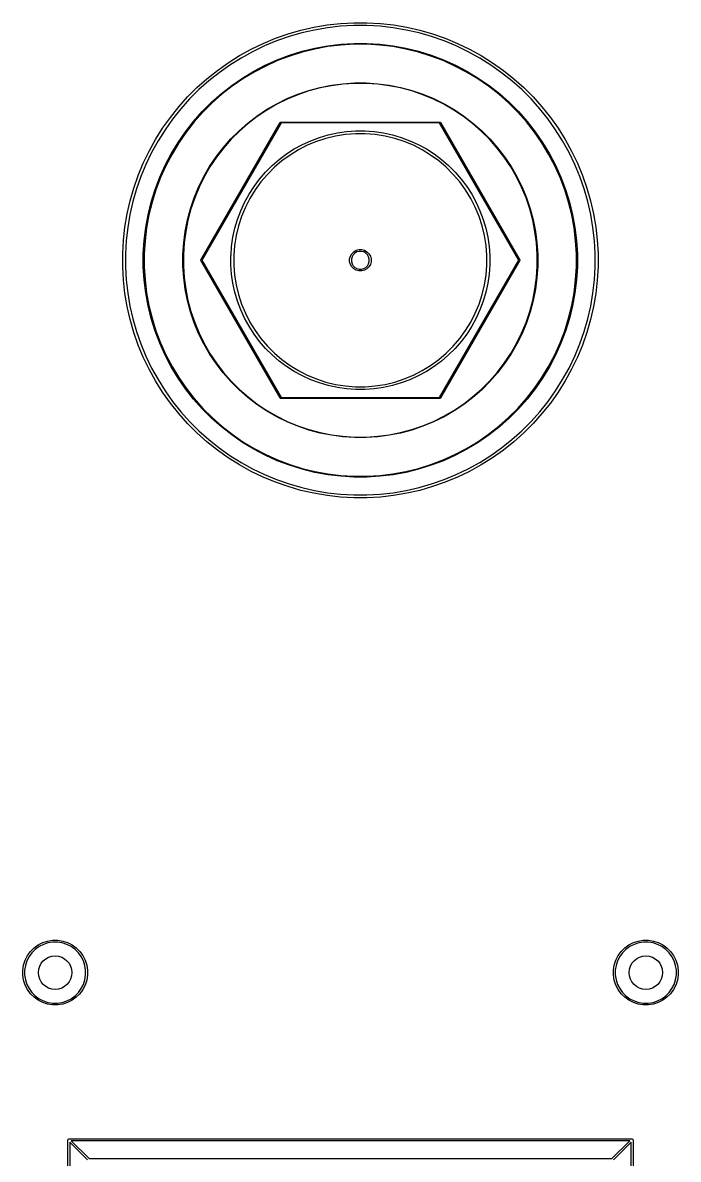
# Model space of a CAD drawing. Header units: inches. Extents: x 0.78 to 7.64, y -5.36 to -1.05.
# Drawn here: x 2.081 to 3.392, y -3.334 to -1.06 of the extents above; entities that cross this region are included whole.
import ezdxf

# ---------------------------------------------------------------- set-up
doc = ezdxf.new("R2010")
doc.units = ezdxf.units.IN
doc.header["$MEASUREMENT"] = 0
doc.layers.add('BLACK', color=250, linetype='CONTINUOUS')

msp = doc.modelspace()

# ---------------------------------------------------------------- linework, layer by layer
at = {"layer": 'BLACK', "linetype": 'CONTINUOUS'}
for p, q in [((2.6632, -1.0692), (2.6895, -1.0647)), ((2.6895, -1.0647), (2.7159, -1.0617)), ((2.7164, -1.0674), (2.6902, -1.0704)), ((2.7159, -1.0617), (2.7426, -1.0602)), ((2.7427, -1.0659), (2.7164, -1.0674)), ((2.7426, -1.0602), (2.7692, -1.0602)), ((2.7691, -1.0659), (2.7427, -1.0659)), ((2.7954, -1.0674), (2.7691, -1.0659)), ((2.7692, -1.0602), (2.7959, -1.0617)), ((2.8216, -1.0704), (2.7954, -1.0674)), ((2.7959, -1.0617), (2.8224, -1.0647)), ((2.8224, -1.0647), (2.8487, -1.0692)), ((2.5617, -1.1015), (2.5864, -1.0913)), ((2.5864, -1.0913), (2.6115, -1.0825)), ((2.6133, -1.0879), (2.5884, -1.0966)), ((2.6115, -1.0825), (2.6372, -1.0751)), ((2.6386, -1.0806), (2.6133, -1.0879)), ((2.6372, -1.0751), (2.6632, -1.0692)), ((2.6643, -1.0748), (2.6386, -1.0806)), ((2.6902, -1.0704), (2.6643, -1.0748)), ((2.8475, -1.0748), (2.8216, -1.0704)), ((2.8732, -1.0806), (2.8475, -1.0748)), ((2.8487, -1.0692), (2.8746, -1.0751)), ((2.8985, -1.0879), (2.8732, -1.0806)), ((2.8746, -1.0751), (2.9003, -1.0825)), ((2.9234, -1.0966), (2.8985, -1.0879)), ((2.9003, -1.0825), (2.9254, -1.0913)), ((2.9254, -1.0913), (2.9501, -1.1015)), ((2.5144, -1.126), (2.5377, -1.1131)), ((2.5377, -1.1131), (2.5617, -1.1015)), ((2.5641, -1.1067), (2.5403, -1.1182)), ((2.5884, -1.0966), (2.5641, -1.1067)), ((2.6393, -1.1173), (2.6648, -1.111)), ((2.6652, -1.1128), (2.6398, -1.119)), ((2.6648, -1.111), (2.6906, -1.1063)), ((2.6909, -1.1081), (2.6652, -1.1128)), ((2.6906, -1.1063), (2.7166, -1.1032)), ((2.7168, -1.1049), (2.6909, -1.1081)), ((2.7166, -1.1032), (2.7428, -1.1016)), ((2.7428, -1.1033), (2.7168, -1.1049)), ((2.7428, -1.1016), (2.769, -1.1016)), ((2.769, -1.1033), (2.7428, -1.1033)), ((2.769, -1.1016), (2.7952, -1.1032)), ((2.795, -1.1049), (2.769, -1.1033)), ((2.8209, -1.1081), (2.795, -1.1049)), ((2.7952, -1.1032), (2.8212, -1.1063)), ((2.8466, -1.1128), (2.8209, -1.1081)), ((2.8212, -1.1063), (2.847, -1.111)), ((2.872, -1.119), (2.8466, -1.1128)), ((2.847, -1.111), (2.8725, -1.1173)), ((2.9477, -1.1067), (2.9234, -1.0966)), ((2.9715, -1.1182), (2.9477, -1.1067)), ((2.9501, -1.1015), (2.9741, -1.1131)), ((2.9741, -1.1131), (2.9974, -1.126)), ((2.4918, -1.1402), (2.5144, -1.126)), ((2.5173, -1.1309), (2.495, -1.1449)), ((2.5403, -1.1182), (2.5173, -1.1309)), ((2.5659, -1.1452), (2.5898, -1.1344)), ((2.5905, -1.1361), (2.5667, -1.1468)), ((2.5898, -1.1344), (2.6143, -1.1251)), ((2.6149, -1.1268), (2.5905, -1.1361)), ((2.6143, -1.1251), (2.6393, -1.1173)), ((2.6398, -1.119), (2.6149, -1.1268)), ((2.8969, -1.1268), (2.872, -1.119)), ((2.8725, -1.1173), (2.8975, -1.1251)), ((2.9213, -1.1361), (2.8969, -1.1268)), ((2.8975, -1.1251), (2.922, -1.1344)), ((2.9451, -1.1468), (2.9213, -1.1361)), ((2.922, -1.1344), (2.9459, -1.1452)), ((2.9945, -1.1309), (2.9715, -1.1182)), ((3.0168, -1.1449), (2.9945, -1.1309)), ((2.9974, -1.126), (3.02, -1.1402)), ((2.4492, -1.1722), (2.47, -1.1556)), ((2.47, -1.1556), (2.4918, -1.1402)), ((2.495, -1.1449), (2.4735, -1.1602)), ((2.5202, -1.1709), (2.5427, -1.1574)), ((2.5435, -1.1589), (2.5212, -1.1724)), ((2.5427, -1.1574), (2.5659, -1.1452)), ((2.5667, -1.1468), (2.5435, -1.1589)), ((2.9683, -1.1589), (2.9451, -1.1468)), ((2.9459, -1.1452), (2.9691, -1.1574)), ((2.9906, -1.1724), (2.9683, -1.1589)), ((2.9691, -1.1574), (2.9916, -1.1709)), ((3.0383, -1.1602), (3.0168, -1.1449)), ((3.02, -1.1402), (3.0418, -1.1556)), ((3.0418, -1.1556), (3.0626, -1.1722)), ((2.4293, -1.19), (2.4492, -1.1722)), ((2.4529, -1.1766), (2.4332, -1.1941)), ((2.4735, -1.1602), (2.4529, -1.1766)), ((2.4987, -1.1858), (2.5202, -1.1709)), ((2.5212, -1.1724), (2.4997, -1.1872)), ((2.6981, -1.1853), (2.7211, -1.1822)), ((2.7211, -1.1822), (2.7443, -1.1807)), ((2.7443, -1.1817), (2.7212, -1.1832)), ((2.7443, -1.1807), (2.7675, -1.1807)), ((2.7675, -1.1817), (2.7443, -1.1817)), ((2.7675, -1.1807), (2.7907, -1.1822)), ((2.7906, -1.1832), (2.7675, -1.1817)), ((2.7907, -1.1822), (2.8137, -1.1853)), ((3.0121, -1.1872), (2.9906, -1.1724)), ((2.9916, -1.1709), (3.0132, -1.1858)), ((3.0589, -1.1766), (3.0383, -1.1602)), ((3.0786, -1.1941), (3.0589, -1.1766)), ((3.0626, -1.1722), (3.0825, -1.19)), ((2.4105, -1.2088), (2.4293, -1.19)), ((2.4332, -1.1941), (2.4146, -1.2128)), ((2.4584, -1.2194), (2.478, -1.202)), ((2.4792, -1.2034), (2.4596, -1.2207)), ((2.478, -1.202), (2.4987, -1.1858)), ((2.4997, -1.1872), (2.4792, -1.2034)), ((2.6094, -1.2121), (2.6309, -1.2033)), ((2.6312, -1.2042), (2.6098, -1.2131)), ((2.6309, -1.2033), (2.6529, -1.1958)), ((2.6532, -1.1967), (2.6312, -1.2042)), ((2.6529, -1.1958), (2.6753, -1.1898)), ((2.6755, -1.1907), (2.6532, -1.1967)), ((2.6753, -1.1898), (2.6981, -1.1853)), ((2.6983, -1.1862), (2.6755, -1.1907)), ((2.7212, -1.1832), (2.6983, -1.1862)), ((2.8136, -1.1862), (2.7906, -1.1832)), ((2.8363, -1.1907), (2.8136, -1.1862)), ((2.8137, -1.1853), (2.8365, -1.1898)), ((2.8586, -1.1967), (2.8363, -1.1907)), ((2.8365, -1.1898), (2.8589, -1.1958)), ((2.8806, -1.2042), (2.8586, -1.1967)), ((2.8589, -1.1958), (2.8809, -1.2033)), ((2.902, -1.2131), (2.8806, -1.2042)), ((2.8809, -1.2033), (2.9024, -1.2121)), ((3.0327, -1.2034), (3.0121, -1.1872)), ((3.0132, -1.1858), (3.0338, -1.202)), ((3.0522, -1.2207), (3.0327, -1.2034)), ((3.0338, -1.202), (3.0534, -1.2194)), ((3.0972, -1.2128), (3.0786, -1.1941)), ((3.0825, -1.19), (3.1014, -1.2088)), ((2.3927, -1.2287), (2.4105, -1.2088)), ((2.4146, -1.2128), (2.3971, -1.2324)), ((2.4399, -1.2379), (2.4584, -1.2194)), ((2.4596, -1.2207), (2.4411, -1.2391)), ((2.5685, -1.234), (2.5886, -1.2224)), ((2.5891, -1.2233), (2.569, -1.2349)), ((2.5886, -1.2224), (2.6094, -1.2121)), ((2.6098, -1.2131), (2.5891, -1.2233)), ((2.9227, -1.2233), (2.902, -1.2131)), ((2.9024, -1.2121), (2.9232, -1.2224)), ((2.9428, -1.2349), (2.9227, -1.2233)), ((2.9232, -1.2224), (2.9433, -1.234)), ((3.0707, -1.2391), (3.0522, -1.2207)), ((3.0534, -1.2194), (3.072, -1.2379)), ((3.1148, -1.2324), (3.0972, -1.2128)), ((3.1014, -1.2088), (3.1191, -1.2287)), ((2.3606, -1.2713), (2.3761, -1.2496)), ((2.3761, -1.2496), (2.3927, -1.2287)), ((2.3971, -1.2324), (2.3806, -1.253)), ((2.4225, -1.2575), (2.4399, -1.2379)), ((2.4411, -1.2391), (2.4238, -1.2587)), ((2.5307, -1.2611), (2.5492, -1.2469)), ((2.5497, -1.2477), (2.5314, -1.2618)), ((2.5492, -1.2469), (2.5685, -1.234)), ((2.569, -1.2349), (2.5497, -1.2477)), ((2.9621, -1.2477), (2.9428, -1.2349)), ((2.9433, -1.234), (2.9626, -1.2469)), ((2.9804, -1.2618), (2.9621, -1.2477)), ((2.9626, -1.2469), (2.9811, -1.2611)), ((3.088, -1.2587), (3.0707, -1.2391)), ((3.072, -1.2379), (3.0893, -1.2575)), ((3.1312, -1.253), (3.1148, -1.2324)), ((3.1191, -1.2287), (3.1358, -1.2496)), ((3.1358, -1.2496), (3.1512, -1.2713)), ((2.3464, -1.2939), (2.3606, -1.2713)), ((2.3806, -1.253), (2.3654, -1.2745)), ((2.4063, -1.2782), (2.4225, -1.2575)), ((2.4238, -1.2587), (2.4077, -1.2792)), ((2.4368, -1.5349), (2.5959, -1.2594)), ((2.5974, -1.2608), (2.4388, -1.5354)), ((2.5133, -1.2764), (2.5307, -1.2611)), ((2.5314, -1.2618), (2.514, -1.2771)), ((2.5959, -1.2594), (2.5962, -1.2591)), ((2.5962, -1.2591), (2.5963, -1.259)), ((2.5963, -1.259), (2.5964, -1.2589)), ((2.5964, -1.2589), (2.5968, -1.2589)), ((2.5968, -1.2589), (2.915, -1.2589)), ((2.9144, -1.2608), (2.5974, -1.2608)), ((3.073, -1.5354), (2.9144, -1.2608)), ((2.915, -1.2589), (2.9154, -1.2589)), ((2.9154, -1.2589), (2.9155, -1.259)), ((2.9155, -1.259), (2.9156, -1.2591)), ((2.9156, -1.2591), (2.9159, -1.2594)), ((2.9159, -1.2594), (3.075, -1.5349)), ((2.9978, -1.2771), (2.9804, -1.2618)), ((2.9811, -1.2611), (2.9985, -1.2764)), ((3.1041, -1.2792), (3.088, -1.2587)), ((3.0893, -1.2575), (3.1055, -1.2782)), ((3.1464, -1.2745), (3.1312, -1.253)), ((3.1512, -1.2713), (3.1654, -1.2939)), ((2.3335, -1.3172), (2.3464, -1.2939)), ((2.3654, -1.2745), (2.3514, -1.2968)), ((2.3914, -1.2998), (2.4063, -1.2782)), ((2.4077, -1.2792), (2.3929, -1.3007)), ((2.4815, -1.3103), (2.4969, -1.2928)), ((2.4976, -1.2935), (2.4823, -1.3109)), ((2.4969, -1.2928), (2.5133, -1.2764)), ((2.514, -1.2771), (2.4976, -1.2935)), ((2.6568, -1.2963), (2.6742, -1.2898)), ((2.6872, -1.2918), (2.6683, -1.2979)), ((2.6742, -1.2898), (2.6919, -1.2846)), ((2.7065, -1.2871), (2.6872, -1.2918)), ((2.6919, -1.2846), (2.7099, -1.2807)), ((2.7262, -1.284), (2.7065, -1.2871)), ((2.7099, -1.2807), (2.7282, -1.2781)), ((2.746, -1.2825), (2.7262, -1.284)), ((2.7282, -1.2781), (2.7467, -1.2767)), ((2.7658, -1.2825), (2.746, -1.2825)), ((2.7467, -1.2767), (2.7651, -1.2767)), ((2.7651, -1.2767), (2.7836, -1.2781)), ((2.7857, -1.284), (2.7658, -1.2825)), ((2.7836, -1.2781), (2.8019, -1.2807)), ((2.8053, -1.2871), (2.7857, -1.284)), ((2.8019, -1.2807), (2.8199, -1.2846)), ((2.8246, -1.2918), (2.8053, -1.2871)), ((2.8199, -1.2846), (2.8377, -1.2898)), ((2.8435, -1.2979), (2.8246, -1.2918)), ((2.8377, -1.2898), (2.855, -1.2963)), ((3.0142, -1.2935), (2.9978, -1.2771)), ((2.9985, -1.2764), (3.0149, -1.2928)), ((3.0295, -1.3109), (3.0142, -1.2935)), ((3.0149, -1.2928), (3.0303, -1.3103)), ((3.1189, -1.3007), (3.1041, -1.2792)), ((3.1055, -1.2782), (3.1204, -1.2998)), ((3.1604, -1.2968), (3.1464, -1.2745)), ((3.1654, -1.2939), (3.1783, -1.3172)), ((2.322, -1.3413), (2.3335, -1.3172)), ((2.3514, -1.2968), (2.3386, -1.3199)), ((2.3778, -1.3222), (2.3914, -1.2998)), ((2.3929, -1.3007), (2.3794, -1.3231)), ((2.4674, -1.3287), (2.4815, -1.3103)), ((2.4823, -1.3109), (2.4682, -1.3293)), ((2.6083, -1.3228), (2.6238, -1.3128)), ((2.6322, -1.3146), (2.6153, -1.3249)), ((2.6238, -1.3128), (2.64, -1.304)), ((2.6499, -1.3055), (2.6322, -1.3146)), ((2.64, -1.304), (2.6568, -1.2963)), ((2.6683, -1.2979), (2.6499, -1.3055)), ((2.8619, -1.3055), (2.8435, -1.2979)), ((2.855, -1.2963), (2.8718, -1.304)), ((2.8796, -1.3146), (2.8619, -1.3055)), ((2.8718, -1.304), (2.888, -1.3128)), ((2.8965, -1.3249), (2.8796, -1.3146)), ((2.888, -1.3128), (2.9035, -1.3228)), ((3.0436, -1.3293), (3.0295, -1.3109)), ((3.0303, -1.3103), (3.0444, -1.3287)), ((3.1324, -1.3231), (3.1189, -1.3007)), ((3.1204, -1.2998), (3.134, -1.3222)), ((3.1732, -1.3199), (3.1604, -1.2968)), ((3.1783, -1.3172), (3.1898, -1.3413)), ((2.3118, -1.3659), (2.322, -1.3413)), ((2.3386, -1.3199), (2.3272, -1.3436)), ((2.3657, -1.3454), (2.3778, -1.3222)), ((2.3794, -1.3231), (2.3672, -1.3462)), ((2.4545, -1.348), (2.4674, -1.3287)), ((2.4682, -1.3293), (2.4553, -1.3485)), ((2.5795, -1.346), (2.5935, -1.3339)), ((2.5992, -1.3366), (2.5841, -1.3495)), ((2.5935, -1.3339), (2.6083, -1.3228)), ((2.6153, -1.3249), (2.5992, -1.3366)), ((2.9126, -1.3366), (2.8965, -1.3249)), ((2.9035, -1.3228), (2.9183, -1.3339)), ((2.9277, -1.3495), (2.9126, -1.3366)), ((2.9183, -1.3339), (2.9323, -1.346)), ((3.0565, -1.3485), (3.0436, -1.3293)), ((3.0444, -1.3287), (3.0573, -1.348)), ((3.1446, -1.3462), (3.1324, -1.3231)), ((3.134, -1.3222), (3.1462, -1.3454)), ((3.1846, -1.3436), (3.1732, -1.3199)), ((3.1898, -1.3413), (3.2, -1.3659)), ((2.3272, -1.3436), (2.3171, -1.3679)), ((2.3549, -1.3693), (2.3657, -1.3454)), ((2.3672, -1.3462), (2.3565, -1.37)), ((2.4429, -1.3681), (2.4545, -1.348)), ((2.4553, -1.3485), (2.4438, -1.3686)), ((2.5543, -1.373), (2.5664, -1.359)), ((2.57, -1.3636), (2.5571, -1.3787)), ((2.5664, -1.359), (2.5795, -1.346)), ((2.5841, -1.3495), (2.57, -1.3636)), ((2.9418, -1.3636), (2.9277, -1.3495)), ((2.9323, -1.346), (2.9454, -1.359)), ((2.9547, -1.3787), (2.9418, -1.3636)), ((2.9454, -1.359), (2.9575, -1.373)), ((3.068, -1.3686), (3.0565, -1.3485)), ((3.0573, -1.348), (3.0689, -1.3681)), ((3.1553, -1.37), (3.1446, -1.3462)), ((3.1462, -1.3454), (3.1569, -1.3693)), ((3.1947, -1.3679), (3.1846, -1.3436)), ((2.303, -1.3911), (2.3118, -1.3659)), ((2.3171, -1.3679), (2.3084, -1.3928)), ((2.3456, -1.3938), (2.3549, -1.3693)), ((2.3565, -1.37), (2.3473, -1.3944)), ((2.4326, -1.389), (2.4429, -1.3681)), ((2.4438, -1.3686), (2.4335, -1.3894)), ((2.5433, -1.3878), (2.5543, -1.373)), ((2.5571, -1.3787), (2.5454, -1.3948)), ((2.9664, -1.3948), (2.9547, -1.3787)), ((2.9575, -1.373), (2.9685, -1.3878)), ((3.0783, -1.3894), (3.068, -1.3686)), ((3.0689, -1.3681), (3.0792, -1.389)), ((3.1645, -1.3944), (3.1553, -1.37)), ((3.1569, -1.3693), (3.1662, -1.3938)), ((3.2034, -1.3928), (3.1947, -1.3679)), ((3.2, -1.3659), (3.2088, -1.3911)), ((2.2956, -1.4167), (2.303, -1.3911)), ((2.3084, -1.3928), (2.3011, -1.4181)), ((2.3378, -1.4189), (2.3456, -1.3938)), ((2.3473, -1.3944), (2.3395, -1.4194)), ((2.4237, -1.4104), (2.4326, -1.389)), ((2.4335, -1.3894), (2.4247, -1.4108)), ((2.5244, -1.4196), (2.5333, -1.4033)), ((2.5333, -1.4033), (2.5433, -1.3878)), ((2.5454, -1.3948), (2.535, -1.4117)), ((2.9768, -1.4117), (2.9664, -1.3948)), ((2.9685, -1.3878), (2.9785, -1.4033)), ((2.9785, -1.4033), (2.9874, -1.4196)), ((3.0872, -1.4108), (3.0783, -1.3894)), ((3.0792, -1.389), (3.0881, -1.4104)), ((3.1723, -1.4194), (3.1645, -1.3944)), ((3.1662, -1.3938), (3.174, -1.4189)), ((3.2107, -1.4181), (3.2034, -1.3928)), ((3.2088, -1.3911), (3.2162, -1.4167)), ((2.2896, -1.4427), (2.2956, -1.4167)), ((2.3011, -1.4181), (2.2953, -1.4438)), ((2.3315, -1.4443), (2.3378, -1.4189)), ((2.3395, -1.4194), (2.3333, -1.4447)), ((2.4103, -1.4548), (2.4163, -1.4324)), ((2.4163, -1.4324), (2.4237, -1.4104)), ((2.4247, -1.4108), (2.4172, -1.4327)), ((2.5168, -1.4364), (2.5244, -1.4196)), ((2.526, -1.4295), (2.5184, -1.4478)), ((2.535, -1.4117), (2.526, -1.4295)), ((2.9858, -1.4295), (2.9768, -1.4117)), ((2.9934, -1.4478), (2.9858, -1.4295)), ((2.9874, -1.4196), (2.9951, -1.4364)), ((3.0946, -1.4327), (3.0872, -1.4108)), ((3.0881, -1.4104), (3.0955, -1.4324)), ((3.0955, -1.4324), (3.1016, -1.4548)), ((3.1786, -1.4447), (3.1723, -1.4194)), ((3.174, -1.4189), (3.1803, -1.4443)), ((3.2166, -1.4438), (3.2107, -1.4181)), ((3.2162, -1.4167), (3.2222, -1.4427)), ((2.2852, -1.469), (2.2896, -1.4427)), ((2.2953, -1.4438), (2.2908, -1.4698)), ((2.3268, -1.4701), (2.3315, -1.4443)), ((2.3333, -1.4447), (2.3285, -1.4704)), ((2.4057, -1.4776), (2.4103, -1.4548)), ((2.4112, -1.4551), (2.4067, -1.4778)), ((2.4172, -1.4327), (2.4112, -1.4551)), ((2.5051, -1.4714), (2.5103, -1.4537)), ((2.5103, -1.4537), (2.5168, -1.4364)), ((2.5184, -1.4478), (2.5123, -1.4667)), ((2.9995, -1.4667), (2.9934, -1.4478)), ((2.9951, -1.4364), (3.0015, -1.4537)), ((3.0015, -1.4537), (3.0067, -1.4714)), ((3.1006, -1.4551), (3.0946, -1.4327)), ((3.1051, -1.4778), (3.1006, -1.4551)), ((3.1016, -1.4548), (3.1061, -1.4776)), ((3.1833, -1.4704), (3.1786, -1.4447)), ((3.1803, -1.4443), (3.185, -1.4701)), ((3.221, -1.4698), (3.2166, -1.4438)), ((3.2222, -1.4427), (3.2266, -1.469)), ((2.2822, -1.4955), (2.2852, -1.469)), ((2.2908, -1.4698), (2.2879, -1.496)), ((2.3236, -1.4962), (2.3268, -1.4701)), ((2.3285, -1.4704), (2.3254, -1.4963)), ((2.4027, -1.5006), (2.4057, -1.4776)), ((2.4067, -1.4778), (2.4037, -1.5007)), ((2.5012, -1.4895), (2.5051, -1.4714)), ((2.5123, -1.4667), (2.5076, -1.486)), ((3.0042, -1.486), (2.9995, -1.4667)), ((3.0067, -1.4714), (3.0107, -1.4895)), ((3.1081, -1.5007), (3.1051, -1.4778)), ((3.1061, -1.4776), (3.1091, -1.5006)), ((3.1864, -1.4963), (3.1833, -1.4704)), ((3.185, -1.4701), (3.1882, -1.4962)), ((3.2239, -1.496), (3.221, -1.4698)), ((3.2266, -1.469), (3.2296, -1.4955)), ((2.2807, -1.5221), (2.2822, -1.4955)), ((2.2879, -1.496), (2.2864, -1.5223)), ((2.322, -1.5223), (2.3236, -1.4962)), ((2.3254, -1.4963), (2.3238, -1.5224)), ((2.4012, -1.5238), (2.4027, -1.5006)), ((2.4985, -1.5078), (2.5012, -1.4895)), ((2.5076, -1.486), (2.5045, -1.5057)), ((3.0073, -1.5057), (3.0042, -1.486)), ((3.0107, -1.4895), (3.0133, -1.5078)), ((3.1091, -1.5006), (3.1106, -1.5238)), ((3.188, -1.5224), (3.1864, -1.4963)), ((3.1882, -1.4962), (3.1898, -1.5223)), ((3.2254, -1.5223), (3.2239, -1.496)), ((3.2296, -1.4955), (3.2311, -1.5221)), ((2.2807, -1.5223), (2.2807, -1.5221)), ((2.2807, -1.5488), (2.2807, -1.5223)), ((2.2864, -1.5223), (2.2864, -1.5486)), ((2.322, -1.5224), (2.322, -1.5223)), ((2.322, -1.5485), (2.322, -1.5224)), ((2.3238, -1.5224), (2.3238, -1.5485)), ((2.4037, -1.5007), (2.4022, -1.5239)), ((2.4973, -1.5255), (2.4985, -1.5078)), ((2.5045, -1.5057), (2.503, -1.5255)), ((2.7359, -1.5271), (2.7387, -1.5223)), ((2.7387, -1.5223), (2.7427, -1.5183)), ((2.745, -1.5213), (2.7417, -1.5246)), ((2.7427, -1.5183), (2.7476, -1.5154)), ((2.7491, -1.5189), (2.745, -1.5213)), ((2.7476, -1.5154), (2.7531, -1.514)), ((2.7536, -1.5177), (2.7491, -1.5189)), ((2.7531, -1.514), (2.7587, -1.514)), ((2.7582, -1.5177), (2.7536, -1.5177)), ((2.7627, -1.5189), (2.7582, -1.5177)), ((2.7587, -1.514), (2.7642, -1.5154)), ((2.7668, -1.5213), (2.7627, -1.5189)), ((2.7642, -1.5154), (2.7691, -1.5183)), ((2.7701, -1.5246), (2.7668, -1.5213)), ((2.7691, -1.5183), (2.7731, -1.5223)), ((2.7731, -1.5223), (2.7759, -1.5271)), ((3.0089, -1.5255), (3.0073, -1.5057)), ((3.0133, -1.5078), (3.0146, -1.5262)), ((3.1096, -1.5239), (3.1081, -1.5007)), ((3.188, -1.5485), (3.188, -1.5224)), ((3.1898, -1.5223), (3.1898, -1.5485)), ((3.2254, -1.5486), (3.2254, -1.5223)), ((3.2311, -1.5221), (3.2311, -1.5488)), ((2.4012, -1.5239), (2.4012, -1.5238)), ((2.4012, -1.547), (2.4012, -1.5239)), ((2.4022, -1.5239), (2.4022, -1.547)), ((2.4367, -1.5353), (2.4368, -1.5349)), ((2.4367, -1.5354), (2.4367, -1.5353)), ((2.4367, -1.5356), (2.4367, -1.5354)), ((2.4368, -1.5359), (2.4367, -1.5356)), ((2.5959, -1.8115), (2.4368, -1.5359)), ((2.4388, -1.5354), (2.5974, -1.81)), ((2.4972, -1.5262), (2.4973, -1.5255)), ((2.4972, -1.5447), (2.4972, -1.5262)), ((2.4985, -1.5631), (2.4972, -1.5447)), ((2.503, -1.5255), (2.503, -1.5454)), ((2.503, -1.5454), (2.5045, -1.5652)), ((2.7344, -1.5326), (2.7359, -1.5271)), ((2.7344, -1.5331), (2.7344, -1.5326)), ((2.7344, -1.5383), (2.7344, -1.5331)), ((2.7359, -1.5437), (2.7344, -1.5383)), ((2.7387, -1.5486), (2.7359, -1.5437)), ((2.7394, -1.5286), (2.7382, -1.5331)), ((2.7382, -1.5331), (2.7382, -1.5378)), ((2.7382, -1.5378), (2.7394, -1.5423)), ((2.7417, -1.5246), (2.7394, -1.5286)), ((2.7394, -1.5423), (2.7417, -1.5463)), ((2.7724, -1.5286), (2.7701, -1.5246)), ((2.7701, -1.5463), (2.7724, -1.5423)), ((2.7736, -1.5331), (2.7724, -1.5286)), ((2.7724, -1.5423), (2.7736, -1.5378)), ((2.7759, -1.5437), (2.7731, -1.5486)), ((2.7736, -1.5378), (2.7736, -1.5331)), ((2.7759, -1.5271), (2.7774, -1.5326)), ((2.7774, -1.5383), (2.7759, -1.5437)), ((2.7774, -1.5326), (2.7774, -1.5383)), ((2.9144, -1.81), (3.073, -1.5354)), ((3.075, -1.5359), (2.9159, -1.8115)), ((3.0073, -1.5652), (3.0089, -1.5454)), ((3.0089, -1.5454), (3.0089, -1.5255)), ((3.0146, -1.5447), (3.0133, -1.5631)), ((3.0146, -1.5262), (3.0146, -1.5447)), ((3.075, -1.5349), (3.0751, -1.5353)), ((3.0751, -1.5356), (3.075, -1.5359)), ((3.0751, -1.5353), (3.0751, -1.5354)), ((3.0751, -1.5354), (3.0751, -1.5356)), ((3.1096, -1.547), (3.1096, -1.5239)), ((3.1106, -1.5238), (3.1106, -1.547)), ((2.2822, -1.5754), (2.2807, -1.5488)), ((2.2864, -1.5486), (2.2879, -1.5749)), ((2.3236, -1.5747), (2.322, -1.5485)), ((2.3238, -1.5485), (2.3254, -1.5746)), ((2.4027, -1.5702), (2.4012, -1.547)), ((2.4022, -1.547), (2.4037, -1.5701)), ((2.5012, -1.5814), (2.4985, -1.5631)), ((2.5045, -1.5652), (2.5076, -1.5848)), ((2.7427, -1.5526), (2.7387, -1.5486)), ((2.7417, -1.5463), (2.745, -1.5496)), ((2.7476, -1.5554), (2.7427, -1.5526)), ((2.745, -1.5496), (2.7491, -1.5519)), ((2.7531, -1.5569), (2.7476, -1.5554)), ((2.7491, -1.5519), (2.7536, -1.5531)), ((2.7587, -1.5569), (2.7531, -1.5569)), ((2.7536, -1.5531), (2.7582, -1.5531)), ((2.7582, -1.5531), (2.7627, -1.5519)), ((2.7642, -1.5554), (2.7587, -1.5569)), ((2.7627, -1.5519), (2.7668, -1.5496)), ((2.7691, -1.5526), (2.7642, -1.5554)), ((2.7668, -1.5496), (2.7701, -1.5463)), ((2.7731, -1.5486), (2.7691, -1.5526)), ((3.0042, -1.5848), (3.0073, -1.5652)), ((3.0133, -1.5631), (3.0107, -1.5814)), ((3.1081, -1.5701), (3.1096, -1.547)), ((3.1106, -1.547), (3.1091, -1.5702)), ((3.1864, -1.5746), (3.188, -1.5485)), ((3.1898, -1.5485), (3.1882, -1.5747)), ((3.2239, -1.5749), (3.2254, -1.5486)), ((3.2311, -1.5488), (3.2296, -1.5754)), ((2.2852, -1.6019), (2.2822, -1.5754)), ((2.2879, -1.5749), (2.2908, -1.6011)), ((2.3268, -1.6007), (2.3236, -1.5747)), ((2.3254, -1.5746), (2.3285, -1.6005)), ((2.4057, -1.5932), (2.4027, -1.5702)), ((2.4037, -1.5701), (2.4067, -1.5931)), ((2.5051, -1.5995), (2.5012, -1.5814)), ((2.5076, -1.5848), (2.5123, -1.6041)), ((2.9995, -1.6041), (3.0042, -1.5848)), ((3.0107, -1.5814), (3.0067, -1.5995)), ((3.1051, -1.5931), (3.1081, -1.5701)), ((3.1091, -1.5702), (3.1061, -1.5932)), ((3.1833, -1.6005), (3.1864, -1.5746)), ((3.1882, -1.5747), (3.185, -1.6007)), ((3.221, -1.6011), (3.2239, -1.5749)), ((3.2296, -1.5754), (3.2266, -1.6019)), ((2.2896, -1.6282), (2.2852, -1.6019)), ((2.2908, -1.6011), (2.2953, -1.6271)), ((2.3315, -1.6265), (2.3268, -1.6007)), ((2.3285, -1.6005), (2.3333, -1.6262)), ((2.4103, -1.616), (2.4057, -1.5932)), ((2.4067, -1.5931), (2.4112, -1.6158)), ((2.5103, -1.6172), (2.5051, -1.5995)), ((2.5123, -1.6041), (2.5184, -1.6231)), ((2.9934, -1.6231), (2.9995, -1.6041)), ((3.0067, -1.5995), (3.0015, -1.6172)), ((3.1006, -1.6158), (3.1051, -1.5931)), ((3.1061, -1.5932), (3.1016, -1.616)), ((3.1786, -1.6262), (3.1833, -1.6005)), ((3.185, -1.6007), (3.1803, -1.6265)), ((3.2166, -1.6271), (3.221, -1.6011)), ((3.2266, -1.6019), (3.2222, -1.6282)), ((2.2956, -1.6542), (2.2896, -1.6282)), ((2.2953, -1.6271), (2.3011, -1.6527)), ((2.3378, -1.652), (2.3315, -1.6265)), ((2.3333, -1.6262), (2.3395, -1.6515)), ((2.4163, -1.6385), (2.4103, -1.616)), ((2.4112, -1.6158), (2.4172, -1.6382)), ((2.5168, -1.6345), (2.5103, -1.6172)), ((2.5244, -1.6513), (2.5168, -1.6345)), ((2.5184, -1.6231), (2.526, -1.6414)), ((2.9858, -1.6414), (2.9934, -1.6231)), ((2.9951, -1.6345), (2.9874, -1.6513)), ((3.0015, -1.6172), (2.9951, -1.6345)), ((3.0946, -1.6382), (3.1006, -1.6158)), ((3.1016, -1.616), (3.0955, -1.6385)), ((3.1723, -1.6515), (3.1786, -1.6262)), ((3.1803, -1.6265), (3.174, -1.652)), ((3.2107, -1.6527), (3.2166, -1.6271)), ((3.2222, -1.6282), (3.2162, -1.6542)), ((2.303, -1.6798), (2.2956, -1.6542)), ((2.3011, -1.6527), (2.3084, -1.6781)), ((2.3456, -1.677), (2.3378, -1.652)), ((2.3395, -1.6515), (2.3473, -1.6764)), ((2.4237, -1.6605), (2.4163, -1.6385)), ((2.4172, -1.6382), (2.4247, -1.6601)), ((2.5333, -1.6675), (2.5244, -1.6513)), ((2.526, -1.6414), (2.535, -1.6591)), ((2.535, -1.6591), (2.5454, -1.6761)), ((2.9664, -1.6761), (2.9768, -1.6591)), ((2.9768, -1.6591), (2.9858, -1.6414)), ((2.9874, -1.6513), (2.9785, -1.6675)), ((3.0872, -1.6601), (3.0946, -1.6382)), ((3.0955, -1.6385), (3.0881, -1.6605)), ((3.1645, -1.6764), (3.1723, -1.6515)), ((3.174, -1.652), (3.1662, -1.677)), ((3.2034, -1.6781), (3.2107, -1.6527)), ((3.2162, -1.6542), (3.2088, -1.6798)), ((2.3118, -1.705), (2.303, -1.6798)), ((2.3084, -1.6781), (2.3171, -1.7029)), ((2.3549, -1.7015), (2.3456, -1.677)), ((2.3473, -1.6764), (2.3565, -1.7009)), ((2.4326, -1.6819), (2.4237, -1.6605)), ((2.4247, -1.6601), (2.4335, -1.6815)), ((2.4429, -1.7027), (2.4326, -1.6819)), ((2.4335, -1.6815), (2.4438, -1.7023)), ((2.5433, -1.6831), (2.5333, -1.6675)), ((2.5454, -1.6761), (2.5571, -1.6922)), ((2.9547, -1.6922), (2.9664, -1.6761)), ((2.9785, -1.6675), (2.9685, -1.6831)), ((3.068, -1.7023), (3.0783, -1.6815)), ((3.0792, -1.6819), (3.0689, -1.7027)), ((3.0783, -1.6815), (3.0872, -1.6601)), ((3.0881, -1.6605), (3.0792, -1.6819)), ((3.1553, -1.7009), (3.1645, -1.6764)), ((3.1662, -1.677), (3.1569, -1.7015)), ((3.1947, -1.7029), (3.2034, -1.6781)), ((3.2088, -1.6798), (3.2, -1.705)), ((2.322, -1.7296), (2.3118, -1.705)), ((2.3171, -1.7029), (2.3272, -1.7273)), ((2.3657, -1.7254), (2.3549, -1.7015)), ((2.3565, -1.7009), (2.3672, -1.7247)), ((2.4545, -1.7229), (2.4429, -1.7027)), ((2.4438, -1.7023), (2.4553, -1.7223)), ((2.5543, -1.6979), (2.5433, -1.6831)), ((2.5664, -1.7118), (2.5543, -1.6979)), ((2.5571, -1.6922), (2.57, -1.7073)), ((2.9418, -1.7073), (2.9547, -1.6922)), ((2.9575, -1.6979), (2.9454, -1.7118)), ((2.9685, -1.6831), (2.9575, -1.6979)), ((3.0565, -1.7223), (3.068, -1.7023)), ((3.0689, -1.7027), (3.0573, -1.7229)), ((3.1446, -1.7247), (3.1553, -1.7009)), ((3.1569, -1.7015), (3.1462, -1.7254)), ((3.1846, -1.7273), (3.1947, -1.7029)), ((3.2, -1.705), (3.1898, -1.7296)), ((2.3272, -1.7273), (2.3386, -1.751)), ((2.3778, -1.7487), (2.3657, -1.7254)), ((2.3672, -1.7247), (2.3794, -1.7478)), ((2.4674, -1.7422), (2.4545, -1.7229)), ((2.4553, -1.7223), (2.4682, -1.7416)), ((2.5795, -1.7249), (2.5664, -1.7118)), ((2.57, -1.7073), (2.5841, -1.7213)), ((2.5935, -1.737), (2.5795, -1.7249)), ((2.5841, -1.7213), (2.5992, -1.7342)), ((2.9126, -1.7342), (2.9277, -1.7213)), ((2.9323, -1.7249), (2.9183, -1.737)), ((2.9277, -1.7213), (2.9418, -1.7073)), ((2.9454, -1.7118), (2.9323, -1.7249)), ((3.0436, -1.7416), (3.0565, -1.7223)), ((3.0573, -1.7229), (3.0444, -1.7422)), ((3.1324, -1.7478), (3.1446, -1.7247)), ((3.1462, -1.7254), (3.134, -1.7487)), ((3.1732, -1.751), (3.1846, -1.7273)), ((2.3335, -1.7536), (2.322, -1.7296)), ((2.3914, -1.7711), (2.3778, -1.7487)), ((2.3794, -1.7478), (2.3929, -1.7701)), ((2.4815, -1.7606), (2.4674, -1.7422)), ((2.4682, -1.7416), (2.4823, -1.76)), ((2.6083, -1.7481), (2.5935, -1.737)), ((2.5992, -1.7342), (2.6153, -1.7459)), ((2.6238, -1.7581), (2.6083, -1.7481)), ((2.6153, -1.7459), (2.6322, -1.7563)), ((2.8796, -1.7563), (2.8965, -1.7459)), ((2.9035, -1.7481), (2.888, -1.7581)), ((2.8965, -1.7459), (2.9126, -1.7342)), ((2.9183, -1.737), (2.9035, -1.7481)), ((3.0295, -1.76), (3.0436, -1.7416)), ((3.0444, -1.7422), (3.0303, -1.7606)), ((3.1189, -1.7701), (3.1324, -1.7478)), ((3.134, -1.7487), (3.1204, -1.7711)), ((3.1898, -1.7296), (3.1783, -1.7536)), ((2.3464, -1.777), (2.3335, -1.7536)), ((2.3386, -1.751), (2.3514, -1.7741)), ((2.4063, -1.7927), (2.3914, -1.7711)), ((2.3929, -1.7701), (2.4077, -1.7916)), ((2.4969, -1.7781), (2.4815, -1.7606)), ((2.4823, -1.76), (2.4976, -1.7774)), ((2.64, -1.7669), (2.6238, -1.7581)), ((2.6322, -1.7563), (2.6499, -1.7653)), ((2.6568, -1.7746), (2.64, -1.7669)), ((2.6499, -1.7653), (2.6683, -1.7729)), ((2.6683, -1.7729), (2.6872, -1.7791)), ((2.8246, -1.7791), (2.8435, -1.7729)), ((2.8435, -1.7729), (2.8619, -1.7653)), ((2.8718, -1.7669), (2.855, -1.7746)), ((2.8619, -1.7653), (2.8796, -1.7563)), ((2.888, -1.7581), (2.8718, -1.7669)), ((3.0142, -1.7774), (3.0295, -1.76)), ((3.0303, -1.7606), (3.0149, -1.7781)), ((3.1041, -1.7916), (3.1189, -1.7701)), ((3.1204, -1.7711), (3.1055, -1.7927)), ((3.1604, -1.7741), (3.1732, -1.751)), ((3.1783, -1.7536), (3.1654, -1.777)), ((2.3606, -1.7995), (2.3464, -1.777)), ((2.3514, -1.7741), (2.3654, -1.7964)), ((2.4225, -1.8133), (2.4063, -1.7927)), ((2.4077, -1.7916), (2.4238, -1.8122)), ((2.5133, -1.7945), (2.4969, -1.7781)), ((2.4976, -1.7774), (2.514, -1.7938)), ((2.5307, -1.8098), (2.5133, -1.7945)), ((2.514, -1.7938), (2.5314, -1.809)), ((2.6742, -1.781), (2.6568, -1.7746)), ((2.6919, -1.7863), (2.6742, -1.781)), ((2.6872, -1.7791), (2.7065, -1.7837)), ((2.7099, -1.7902), (2.6919, -1.7863)), ((2.7065, -1.7837), (2.7262, -1.7868)), ((2.7282, -1.7928), (2.7099, -1.7902)), ((2.7262, -1.7868), (2.746, -1.7884)), ((2.7467, -1.7941), (2.7282, -1.7928)), ((2.746, -1.7884), (2.7658, -1.7884)), ((2.7651, -1.7941), (2.7467, -1.7941)), ((2.7836, -1.7928), (2.7651, -1.7941)), ((2.7658, -1.7884), (2.7857, -1.7868)), ((2.8019, -1.7902), (2.7836, -1.7928)), ((2.7857, -1.7868), (2.8053, -1.7837)), ((2.8199, -1.7863), (2.8019, -1.7902)), ((2.8053, -1.7837), (2.8246, -1.7791)), ((2.8377, -1.781), (2.8199, -1.7863)), ((2.855, -1.7746), (2.8377, -1.781)), ((2.9804, -1.809), (2.9978, -1.7938)), ((2.9985, -1.7945), (2.9811, -1.8098)), ((2.9978, -1.7938), (3.0142, -1.7774)), ((3.0149, -1.7781), (2.9985, -1.7945)), ((3.088, -1.8122), (3.1041, -1.7916)), ((3.1055, -1.7927), (3.0893, -1.8133)), ((3.1464, -1.7964), (3.1604, -1.7741)), ((3.1654, -1.777), (3.1512, -1.7995)), ((2.3761, -1.8213), (2.3606, -1.7995)), ((2.3654, -1.7964), (2.3806, -1.8179)), ((2.3806, -1.8179), (2.3971, -1.8385)), ((2.4399, -1.8329), (2.4225, -1.8133)), ((2.4238, -1.8122), (2.4411, -1.8317)), ((2.5492, -1.8239), (2.5307, -1.8098)), ((2.5314, -1.809), (2.5497, -1.8231)), ((2.5962, -1.8118), (2.5959, -1.8115)), ((2.5963, -1.8118), (2.5962, -1.8118)), ((2.5964, -1.8119), (2.5963, -1.8118)), ((2.5968, -1.812), (2.5964, -1.8119)), ((2.915, -1.812), (2.5968, -1.812)), ((2.5974, -1.81), (2.9144, -1.81)), ((2.9154, -1.8119), (2.915, -1.812)), ((2.9155, -1.8118), (2.9154, -1.8119)), ((2.9156, -1.8118), (2.9155, -1.8118)), ((2.9159, -1.8115), (2.9156, -1.8118)), ((2.9621, -1.8231), (2.9804, -1.809)), ((2.9811, -1.8098), (2.9626, -1.8239)), ((3.0707, -1.8317), (3.088, -1.8122)), ((3.0893, -1.8133), (3.072, -1.8329)), ((3.1148, -1.8385), (3.1312, -1.8179)), ((3.1312, -1.8179), (3.1464, -1.7964)), ((3.1512, -1.7995), (3.1358, -1.8213)), ((2.3927, -1.8421), (2.3761, -1.8213)), ((2.3971, -1.8385), (2.4146, -1.8581)), ((2.4584, -1.8515), (2.4399, -1.8329)), ((2.4411, -1.8317), (2.4596, -1.8502)), ((2.5685, -1.8368), (2.5492, -1.8239)), ((2.5497, -1.8231), (2.569, -1.836)), ((2.5886, -1.8484), (2.5685, -1.8368)), ((2.569, -1.836), (2.5891, -1.8476)), ((2.9227, -1.8476), (2.9428, -1.836)), ((2.9433, -1.8368), (2.9232, -1.8484)), ((2.9428, -1.836), (2.9621, -1.8231)), ((2.9626, -1.8239), (2.9433, -1.8368)), ((3.0522, -1.8502), (3.0707, -1.8317)), ((3.072, -1.8329), (3.0534, -1.8515)), ((3.0972, -1.8581), (3.1148, -1.8385)), ((3.1358, -1.8213), (3.1191, -1.8421)), ((2.4105, -1.862), (2.3927, -1.8421)), ((2.4293, -1.8809), (2.4105, -1.862)), ((2.4146, -1.8581), (2.4332, -1.8767)), ((2.478, -1.8689), (2.4584, -1.8515)), ((2.4596, -1.8502), (2.4792, -1.8675)), ((2.6094, -1.8587), (2.5886, -1.8484)), ((2.5891, -1.8476), (2.6098, -1.8578)), ((2.6309, -1.8676), (2.6094, -1.8587)), ((2.6098, -1.8578), (2.6312, -1.8667)), ((2.8806, -1.8667), (2.902, -1.8578)), ((2.9024, -1.8587), (2.8809, -1.8676)), ((2.902, -1.8578), (2.9227, -1.8476)), ((2.9232, -1.8484), (2.9024, -1.8587)), ((3.0327, -1.8675), (3.0522, -1.8502)), ((3.0534, -1.8515), (3.0338, -1.8689)), ((3.0786, -1.8767), (3.0972, -1.8581)), ((3.1014, -1.862), (3.0825, -1.8809)), ((3.1191, -1.8421), (3.1014, -1.862)), ((2.4492, -1.8987), (2.4293, -1.8809)), ((2.4332, -1.8767), (2.4529, -1.8943)), ((2.4987, -1.885), (2.478, -1.8689)), ((2.4792, -1.8675), (2.4997, -1.8836)), ((2.5202, -1.8999), (2.4987, -1.885)), ((2.4997, -1.8836), (2.5212, -1.8985)), ((2.6529, -1.8751), (2.6309, -1.8676)), ((2.6312, -1.8667), (2.6532, -1.8741)), ((2.6753, -1.8811), (2.6529, -1.8751)), ((2.6532, -1.8741), (2.6755, -1.8801)), ((2.6981, -1.8856), (2.6753, -1.8811)), ((2.6755, -1.8801), (2.6983, -1.8846)), ((2.7211, -1.8886), (2.6981, -1.8856)), ((2.6983, -1.8846), (2.7212, -1.8877)), ((2.7906, -1.8877), (2.8136, -1.8846)), ((2.8137, -1.8856), (2.7907, -1.8886)), ((2.8136, -1.8846), (2.8363, -1.8801)), ((2.8365, -1.8811), (2.8137, -1.8856)), ((2.8363, -1.8801), (2.8586, -1.8741)), ((2.8589, -1.8751), (2.8365, -1.8811)), ((2.8586, -1.8741), (2.8806, -1.8667)), ((2.8809, -1.8676), (2.8589, -1.8751)), ((2.9906, -1.8985), (3.0121, -1.8836)), ((3.0132, -1.885), (2.9916, -1.8999)), ((3.0121, -1.8836), (3.0327, -1.8675)), ((3.0338, -1.8689), (3.0132, -1.885)), ((3.0589, -1.8943), (3.0786, -1.8767)), ((3.0825, -1.8809), (3.0626, -1.8987)), ((2.47, -1.9153), (2.4492, -1.8987)), ((2.4529, -1.8943), (2.4735, -1.9107)), ((2.5427, -1.9135), (2.5202, -1.8999)), ((2.5212, -1.8985), (2.5435, -1.912)), ((2.7443, -1.8902), (2.7211, -1.8886)), ((2.7212, -1.8877), (2.7443, -1.8892)), ((2.7443, -1.8892), (2.7675, -1.8892)), ((2.7675, -1.8902), (2.7443, -1.8902)), ((2.7675, -1.8892), (2.7906, -1.8877)), ((2.7907, -1.8886), (2.7675, -1.8902)), ((2.9683, -1.912), (2.9906, -1.8985)), ((2.9916, -1.8999), (2.9691, -1.9135)), ((3.0383, -1.9107), (3.0589, -1.8943)), ((3.0626, -1.8987), (3.0418, -1.9153)), ((2.4918, -1.9307), (2.47, -1.9153)), ((2.4735, -1.9107), (2.495, -1.926)), ((2.5144, -1.9449), (2.4918, -1.9307)), ((2.495, -1.926), (2.5173, -1.94)), ((2.5659, -1.9257), (2.5427, -1.9135)), ((2.5435, -1.912), (2.5667, -1.9241)), ((2.5898, -1.9364), (2.5659, -1.9257)), ((2.5667, -1.9241), (2.5905, -1.9348)), ((2.9213, -1.9348), (2.9451, -1.9241)), ((2.9459, -1.9257), (2.922, -1.9364)), ((2.9451, -1.9241), (2.9683, -1.912)), ((2.9691, -1.9135), (2.9459, -1.9257)), ((2.9945, -1.94), (3.0168, -1.926)), ((3.02, -1.9307), (2.9974, -1.9449)), ((3.0168, -1.926), (3.0383, -1.9107)), ((3.0418, -1.9153), (3.02, -1.9307)), ((2.5377, -1.9578), (2.5144, -1.9449)), ((2.5173, -1.94), (2.5403, -1.9527)), ((2.5403, -1.9527), (2.5641, -1.9641)), ((2.6143, -1.9457), (2.5898, -1.9364)), ((2.5905, -1.9348), (2.6149, -1.9441)), ((2.6393, -1.9535), (2.6143, -1.9457)), ((2.6149, -1.9441), (2.6398, -1.9518)), ((2.6648, -1.9598), (2.6393, -1.9535)), ((2.6398, -1.9518), (2.6652, -1.9581)), ((2.8466, -1.9581), (2.872, -1.9518)), ((2.8725, -1.9535), (2.847, -1.9598)), ((2.872, -1.9518), (2.8969, -1.9441)), ((2.8975, -1.9457), (2.8725, -1.9535)), ((2.8969, -1.9441), (2.9213, -1.9348)), ((2.922, -1.9364), (2.8975, -1.9457)), ((2.9477, -1.9641), (2.9715, -1.9527)), ((2.9715, -1.9527), (2.9945, -1.94)), ((2.9974, -1.9449), (2.9741, -1.9578)), ((2.5617, -1.9694), (2.5377, -1.9578)), ((2.5864, -1.9796), (2.5617, -1.9694)), ((2.5641, -1.9641), (2.5884, -1.9742)), ((2.5884, -1.9742), (2.6133, -1.9829)), ((2.6906, -1.9645), (2.6648, -1.9598)), ((2.6652, -1.9581), (2.6909, -1.9628)), ((2.7166, -1.9677), (2.6906, -1.9645)), ((2.6909, -1.9628), (2.7168, -1.9659)), ((2.7428, -1.9693), (2.7166, -1.9677)), ((2.7168, -1.9659), (2.7428, -1.9675)), ((2.7428, -1.9675), (2.769, -1.9675)), ((2.769, -1.9693), (2.7428, -1.9693)), ((2.769, -1.9675), (2.795, -1.9659)), ((2.7952, -1.9677), (2.769, -1.9693)), ((2.795, -1.9659), (2.8209, -1.9628)), ((2.8212, -1.9645), (2.7952, -1.9677)), ((2.8209, -1.9628), (2.8466, -1.9581)), ((2.847, -1.9598), (2.8212, -1.9645)), ((2.8985, -1.9829), (2.9234, -1.9742)), ((2.9234, -1.9742), (2.9477, -1.9641)), ((2.9501, -1.9694), (2.9254, -1.9796)), ((2.9741, -1.9578), (2.9501, -1.9694)), ((2.6115, -1.9884), (2.5864, -1.9796)), ((2.6372, -1.9958), (2.6115, -1.9884)), ((2.6133, -1.9829), (2.6386, -1.9902)), ((2.6632, -2.0017), (2.6372, -1.9958)), ((2.6386, -1.9902), (2.6643, -1.9961)), ((2.6643, -1.9961), (2.6902, -2.0005)), ((2.6902, -2.0005), (2.7164, -2.0034)), ((2.7954, -2.0034), (2.8216, -2.0005)), ((2.8216, -2.0005), (2.8475, -1.9961)), ((2.8475, -1.9961), (2.8732, -1.9902)), ((2.8746, -1.9958), (2.8487, -2.0017)), ((2.8732, -1.9902), (2.8985, -1.9829)), ((2.9003, -1.9884), (2.8746, -1.9958)), ((2.9254, -1.9796), (2.9003, -1.9884)), ((2.6895, -2.0062), (2.6632, -2.0017)), ((2.7159, -2.0091), (2.6895, -2.0062)), ((2.7426, -2.0106), (2.7159, -2.0091)), ((2.7164, -2.0034), (2.7427, -2.0049)), ((2.7692, -2.0106), (2.7426, -2.0106)), ((2.7427, -2.0049), (2.7691, -2.0049)), ((2.7691, -2.0049), (2.7954, -2.0034)), ((2.7959, -2.0091), (2.7692, -2.0106)), ((2.8224, -2.0062), (2.7959, -2.0091)), ((2.8487, -2.0017), (2.8224, -2.0062)), ((2.1035, -2.9112), (2.1117, -2.9052)), ((2.1137, -2.9084), (2.1059, -2.9141)), ((2.1117, -2.9052), (2.1208, -2.9006)), ((2.1222, -2.9041), (2.1137, -2.9084)), ((2.1208, -2.9006), (2.1305, -2.8975)), ((2.1314, -2.9011), (2.1222, -2.9041)), ((2.1305, -2.8975), (2.1406, -2.8959)), ((2.1409, -2.8996), (2.1314, -2.9011)), ((2.1406, -2.8959), (2.1508, -2.8959)), ((2.1505, -2.8996), (2.1409, -2.8996)), ((2.16, -2.9011), (2.1505, -2.8996)), ((2.1508, -2.8959), (2.1608, -2.8975)), ((2.1691, -2.9041), (2.16, -2.9011)), ((2.1608, -2.8975), (2.1705, -2.9006)), ((2.1777, -2.9084), (2.1691, -2.9041)), ((2.1705, -2.9006), (2.1796, -2.9052)), ((2.1854, -2.9141), (2.1777, -2.9084)), ((2.1796, -2.9052), (2.1879, -2.9112)), ((3.2846, -2.9112), (3.2928, -2.9052)), ((3.2948, -2.9084), (3.287, -2.9141)), ((3.2928, -2.9052), (3.3019, -2.9006)), ((3.3033, -2.9041), (3.2948, -2.9084)), ((3.3019, -2.9006), (3.3116, -2.8975)), ((3.3125, -2.9011), (3.3033, -2.9041)), ((3.3116, -2.8975), (3.3217, -2.8959)), ((3.322, -2.8996), (3.3125, -2.9011)), ((3.3217, -2.8959), (3.3319, -2.8959)), ((3.3316, -2.8996), (3.322, -2.8996)), ((3.3411, -2.9011), (3.3316, -2.8996)), ((3.3319, -2.8959), (3.3419, -2.8975)), ((3.3502, -2.9041), (3.3411, -2.9011)), ((3.3419, -2.8975), (3.3516, -2.9006)), ((3.3588, -2.9084), (3.3502, -2.9041)), ((3.3516, -2.9006), (3.3607, -2.9052)), ((3.3665, -2.9141), (3.3588, -2.9084)), ((3.3607, -2.9052), (3.369, -2.9112)), ((2.0857, -2.9358), (2.0903, -2.9267)), ((2.0935, -2.9286), (2.0891, -2.9372)), ((2.0903, -2.9267), (2.0963, -2.9184)), ((2.0991, -2.9209), (2.0935, -2.9286)), ((2.0963, -2.9184), (2.1035, -2.9112)), ((2.1059, -2.9141), (2.0991, -2.9209)), ((2.1922, -2.9209), (2.1854, -2.9141)), ((2.1879, -2.9112), (2.1951, -2.9184)), ((2.1979, -2.9286), (2.1922, -2.9209)), ((2.1951, -2.9184), (2.2011, -2.9267)), ((2.2022, -2.9372), (2.1979, -2.9286)), ((2.2011, -2.9267), (2.2057, -2.9358)), ((3.2668, -2.9358), (3.2714, -2.9267)), ((3.2746, -2.9286), (3.2702, -2.9372)), ((3.2714, -2.9267), (3.2774, -2.9184)), ((3.2802, -2.9209), (3.2746, -2.9286)), ((3.2774, -2.9184), (3.2846, -2.9112)), ((3.287, -2.9141), (3.2802, -2.9209)), ((3.3733, -2.9209), (3.3665, -2.9141)), ((3.369, -2.9112), (3.3762, -2.9184)), ((3.379, -2.9286), (3.3733, -2.9209)), ((3.3762, -2.9184), (3.3822, -2.9267)), ((3.3833, -2.9372), (3.379, -2.9286)), ((3.3822, -2.9267), (3.3868, -2.9358)), ((2.0809, -2.9555), (2.0825, -2.9455)), ((2.0809, -2.9558), (2.0809, -2.9555)), ((2.0809, -2.9657), (2.0809, -2.9558)), ((2.0825, -2.9455), (2.0857, -2.9358)), ((2.0861, -2.9463), (2.0846, -2.9558)), ((2.0846, -2.9558), (2.0846, -2.9654)), ((2.0891, -2.9372), (2.0861, -2.9463)), ((2.2052, -2.9463), (2.2022, -2.9372)), ((2.2067, -2.9558), (2.2052, -2.9463)), ((2.2057, -2.9358), (2.2088, -2.9455)), ((2.2067, -2.9654), (2.2067, -2.9558)), ((2.2088, -2.9455), (2.2104, -2.9555)), ((2.2104, -2.9555), (2.2104, -2.9657)), ((3.262, -2.9555), (3.2636, -2.9455)), ((3.262, -2.9558), (3.262, -2.9555)), ((3.262, -2.9657), (3.262, -2.9558)), ((3.2636, -2.9455), (3.2668, -2.9358)), ((3.2673, -2.9463), (3.2657, -2.9558)), ((3.2657, -2.9558), (3.2657, -2.9654)), ((3.2702, -2.9372), (3.2673, -2.9463)), ((3.3863, -2.9463), (3.3833, -2.9372)), ((3.3878, -2.9558), (3.3863, -2.9463)), ((3.3868, -2.9358), (3.3899, -2.9455)), ((3.3878, -2.9654), (3.3878, -2.9558)), ((3.3899, -2.9455), (3.3915, -2.9555)), ((3.3915, -2.9555), (3.3915, -2.9657)), ((2.0825, -2.9758), (2.0809, -2.9657)), ((2.0857, -2.9855), (2.0825, -2.9758)), ((2.0846, -2.9654), (2.0861, -2.9749)), ((2.0861, -2.9749), (2.0891, -2.9841)), ((2.2022, -2.9841), (2.2052, -2.9749)), ((2.2052, -2.9749), (2.2067, -2.9654)), ((2.2088, -2.9758), (2.2057, -2.9855)), ((2.2104, -2.9657), (2.2088, -2.9758)), ((3.2636, -2.9758), (3.262, -2.9657)), ((3.2668, -2.9855), (3.2636, -2.9758)), ((3.2657, -2.9654), (3.2673, -2.9749)), ((3.2673, -2.9749), (3.2702, -2.9841)), ((3.3833, -2.9841), (3.3863, -2.9749)), ((3.3863, -2.9749), (3.3878, -2.9654)), ((3.3899, -2.9758), (3.3868, -2.9855)), ((3.3915, -2.9657), (3.3899, -2.9758)), ((2.0903, -2.9946), (2.0857, -2.9855)), ((2.0891, -2.9841), (2.0935, -2.9926)), ((2.0963, -3.0028), (2.0903, -2.9946)), ((2.0935, -2.9926), (2.0991, -3.0004)), ((2.0991, -3.0004), (2.1059, -3.0072)), ((2.1854, -3.0072), (2.1922, -3.0004)), ((2.1922, -3.0004), (2.1979, -2.9926)), ((2.2011, -2.9946), (2.1951, -3.0028)), ((2.1979, -2.9926), (2.2022, -2.9841)), ((2.2057, -2.9855), (2.2011, -2.9946)), ((3.2714, -2.9946), (3.2668, -2.9855)), ((3.2702, -2.9841), (3.2746, -2.9926)), ((3.2774, -3.0028), (3.2714, -2.9946)), ((3.2746, -2.9926), (3.2802, -3.0004)), ((3.2802, -3.0004), (3.287, -3.0072)), ((3.3665, -3.0072), (3.3733, -3.0004)), ((3.3733, -3.0004), (3.379, -2.9926)), ((3.3822, -2.9946), (3.3762, -3.0028)), ((3.379, -2.9926), (3.3833, -2.9841)), ((3.3868, -2.9855), (3.3822, -2.9946)), ((2.1035, -3.01), (2.0963, -3.0028)), ((2.1117, -3.016), (2.1035, -3.01)), ((2.1059, -3.0072), (2.1137, -3.0128)), ((2.1208, -3.0206), (2.1117, -3.016)), ((2.1137, -3.0128), (2.1222, -3.0172)), ((2.1305, -3.0238), (2.1208, -3.0206)), ((2.1222, -3.0172), (2.1314, -3.0202)), ((2.1406, -3.0254), (2.1305, -3.0238)), ((2.1314, -3.0202), (2.1409, -3.0217)), ((2.1409, -3.0217), (2.1505, -3.0217)), ((2.1505, -3.0217), (2.16, -3.0202)), ((2.1608, -3.0238), (2.1508, -3.0254)), ((2.16, -3.0202), (2.1691, -3.0172)), ((2.1705, -3.0206), (2.1608, -3.0238)), ((2.1691, -3.0172), (2.1777, -3.0128)), ((2.1796, -3.016), (2.1705, -3.0206)), ((2.1777, -3.0128), (2.1854, -3.0072)), ((2.1879, -3.01), (2.1796, -3.016)), ((2.1951, -3.0028), (2.1879, -3.01)), ((3.2846, -3.01), (3.2774, -3.0028)), ((3.2928, -3.016), (3.2846, -3.01)), ((3.287, -3.0072), (3.2948, -3.0128)), ((3.3019, -3.0206), (3.2928, -3.016)), ((3.2948, -3.0128), (3.3033, -3.0172)), ((3.3116, -3.0238), (3.3019, -3.0206)), ((3.3033, -3.0172), (3.3125, -3.0202)), ((3.3217, -3.0254), (3.3116, -3.0238)), ((3.3125, -3.0202), (3.322, -3.0217)), ((3.322, -3.0217), (3.3316, -3.0217)), ((3.3316, -3.0217), (3.3411, -3.0202)), ((3.3419, -3.0238), (3.3319, -3.0254)), ((3.3411, -3.0202), (3.3502, -3.0172)), ((3.3516, -3.0206), (3.3419, -3.0238)), ((3.3502, -3.0172), (3.3588, -3.0128)), ((3.3607, -3.016), (3.3516, -3.0206)), ((3.3588, -3.0128), (3.3665, -3.0072)), ((3.369, -3.01), (3.3607, -3.016)), ((3.3762, -3.0028), (3.369, -3.01)), ((2.1508, -3.0254), (2.1406, -3.0254)), ((3.3319, -3.0254), (3.3217, -3.0254)), ((2.1713, -3.2953), (2.1714, -3.2945)), ((2.1713, -4.4213), (2.1713, -3.2953)), ((2.1714, -3.2945), (2.1725, -3.2935)), ((2.1725, -3.2935), (2.1732, -3.2933)), ((2.1732, -3.2933), (3.2992, -3.2933)), ((3.2992, -3.2933), (3.3, -3.2935)), ((3.3, -3.2935), (3.301, -3.2945)), ((3.301, -3.2945), (3.3012, -3.2953)), ((3.3012, -3.2953), (3.3012, -4.4213)), ((2.2106, -3.3355), (2.1752, -3.3)), ((2.1752, -3.3), (2.1752, -4.4165)), ((2.178, -3.2972), (2.2134, -3.3327)), ((3.2945, -3.2972), (2.178, -3.2972)), ((3.259, -3.3327), (3.2945, -3.2972)), ((3.2972, -3.3), (3.2618, -3.3355)), ((3.2972, -4.4165), (3.2972, -3.3)), ((2.2134, -3.3327), (3.259, -3.3327))]:
    msp.add_line(p, q, dxfattribs=at)
at = {"layer": 'BLACK'}
for centre in [(2.1457, -2.9606), (2.1457, -2.9606), (3.3268, -2.9606), (3.3268, -2.9606)]:
    msp.add_circle(centre, 0.0335, dxfattribs=at)

doc.saveas('drawing.dxf')
